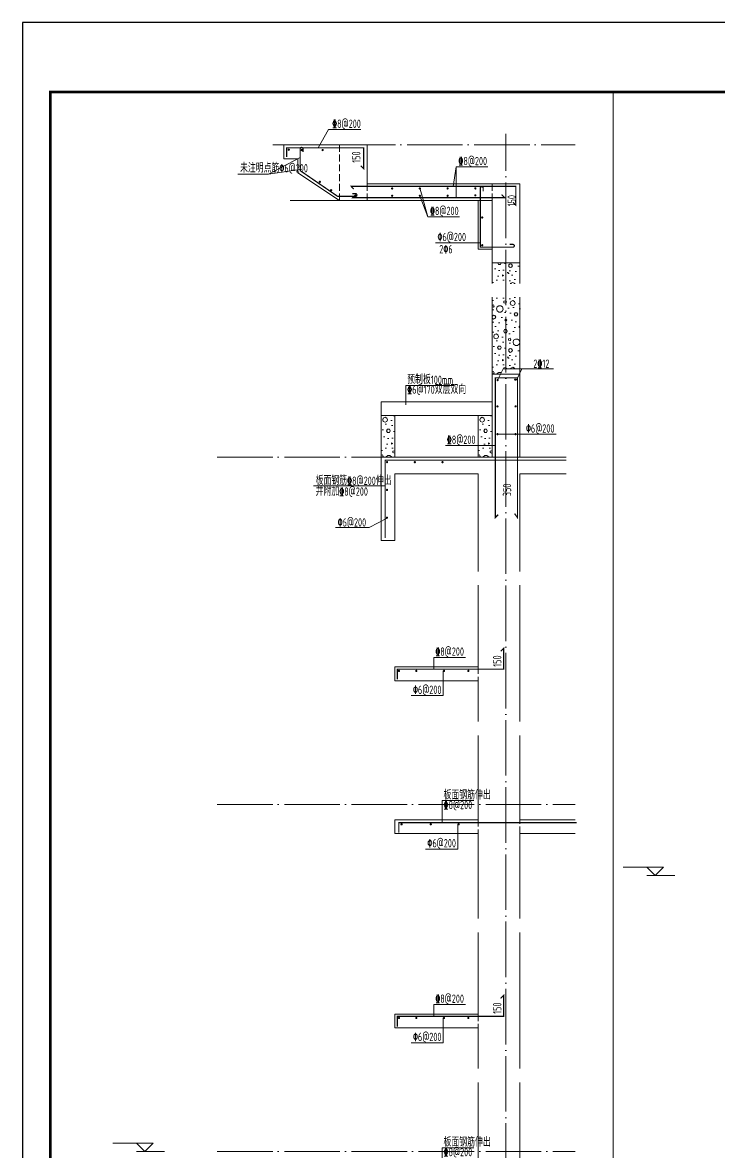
# Model space of a CAD drawing. Extents: x -129922 to 1190196, y -520662 to 139923.
# Drawn here: x 50947 to 55969, y -342699 to -334562 of the extents above; entities that cross this region are included whole.
import ezdxf
from ezdxf.enums import TextEntityAlignment as Align

# ---------------------------------------------------------------- set-up
doc = ezdxf.new("R2010")
doc.units = 0
doc.header["$LTSCALE"] = 1000
doc.header["$MEASUREMENT"] = 0
doc.linetypes.add('DASH', pattern=[0.35, 0.25, -0.1])
doc.linetypes.add('DOTE', pattern=[2.42, 2, -0.2, 0.02, -0.2])
for name, color, linetype, lineweight in [('A-标注-标高标注', 3, 'Continuous', 15), ('S-墙柱-REIN', 1, 'Continuous', 20), ('S-大样-HATCH', 251, 'Continuous', 9), ('S-大样-实线', 2, 'Continuous', 20), ('S-大样-标高', 3, 'Continuous', 20), ('S-大样-虚线', 4, 'DASH', 20), ('S-板-BEAM', 4, 'DASH', 20), ('S-轴网-轴线', 1, 'DOTE', 9), ('S-通用-TEXT', 7, 'Continuous', 20)]:
    doc.layers.add(name, color=color, linetype=linetype, lineweight=lineweight)
doc.layers.add('Y-云图图框', color=7, linetype='Continuous')
doc.styles.add('_YT_Name', font='', dxfattribs={"width": 0.8})
doc.styles.add('_YT_Sign_Text', font='ros.shx', dxfattribs={"width": 0.8, "bigfont": 'hztxt.shx'})
doc.styles.get("Standard").update_dxf_attribs({"font": 'gbenor.shx', "bigfont": 'gbcbig.shx'})
doc.styles.add('TSSD_Rein', font='tssdeng.shx', dxfattribs={"width": 0.7, "bigfont": 'hztxt.shx'})
doc.styles.get('_YT_Name').set_extended_font_data('SimHei')

# ---------------------------------------------------------------- blocks, each defined once
blk = doc.blocks.new('ECMCTK_A1_竖_单行图名--0')
at = {"color": 4}
blk.add_lwpolyline([(0, 0), (594, 0), (594, 841), (0, 841)], close=True, dxfattribs=at)
at = {"const_width": 1}
blk.add_lwpolyline([(10, 10), (584, 10), (584, 816), (10, 816)], close=True, dxfattribs=at)
at = {"color": 80, "flags": 3}
for tag, height, p in [('YTHQINS', 3, (593.31, 817.5)), ('ECMCKEY', 3, (440.09, 590.57)), ('YTTQINS', 3.75, (595.35, 11.88)), ('YTFRAME', 3, (375.97, 4.92)), ('YTBARCODE_T1', 3, (493.74, 4.57))]:
    blk.add_attdef(tag, text='', height=height, dxfattribs=at).set_placement(p, align=Align.MIDDLE_CENTER)
for tag, height, style, width, p in [('设计单位', 6, '_YT_Name', 0.8, (376.75, 38.6)), ('证书编号', 4, '_YT_Sign_Text', 0.8, (461.87, 43.81)), ('审查批准号', 4, '_YT_Sign_Text', 0.8, (514.06, 43.81)), ('工程号', 4, '_YT_Sign_Text', 0.5, (557.08, 44.12)), ('建设单位', 4, '_YT_Sign_Text', 0.8, (487.96, 36.11)), ('阶段', 4, '_YT_Sign_Text', 0.8, (557.08, 35.81)), ('项目号', 4, '_YT_Sign_Text', 0.5, (575.08, 33.72)), ('项目名称', 4, '_YT_Sign_Text', 0.8, (487.96, 28.11)), ('专业', 4, '_YT_Sign_Text', 0.8, (557.08, 27.31)), ('图纸编号', 4, '_YT_Sign_Text', 0.5, (556.93, 19.36)), ('出图比例', 4.2, '_YT_Sign_Text', 0.8, (434.82, 11.78)), ('图纸名称', 4.5, '_YT_Name', 0.8, (488.39, 15.06)), ('日期', 4, '_YT_Sign_Text', 0.5, (556.88, 12.13)), ('版本号', 4, '_YT_Sign_Text', 0.8, (575.08, 13))]:
    blk.add_attdef(tag, text='', height=height, dxfattribs=dict(style=style, width=width)).set_placement(p, align=Align.CENTER)
at = {"style": '_YT_Sign_Text', "width": 0.8, "flags": 3}
for tag, p, height in [('{审定人}', (358.87, 26.45), 6.24), ('{校对人}', (411.35, 26.53), 6.24), ('[审定人]', (343.95, 27.81), 4.1), ('[校对人]', (395.23, 27.82), 4.1), ('{审核人}', (359.98, 18.44), 6.24), ('[设计人]', (395.47, 20.21), 4.1), ('{设计人}', (411.48, 18.54), 6.24), ('[审核人]', (344.01, 19.76), 4.1), ('[项目负责人]', (343.78, 12.01), 4.1), ('{项目负责人}', (361.28, 10.72), 6.24), ('[专业负责人]', (395.74, 11.77), 4.1), ('{专业负责人}', (411.58, 10.36), 6.24)]:
    blk.add_attdef(tag, p, '', height=height, dxfattribs=at)
at = {"color": 80, "flags": 3}
for tag, p in [('YTBZSIT', (10, 10)), ('EXT_TK_LEFT', (10, 10)), ('YTQRCODE', (304.56, 12.07))]:
    blk.add_attdef(tag, p, '', height=3, dxfattribs=at)
blk = doc.blocks.new('20191016.08465800')
at = {"layer": 'S-墙柱-REIN', "const_width": 8}
blk.add_lwpolyline([(516.8, 0), (516.8, 562.5), (1822.9, 562.5)], dxfattribs=at)
at = {"layer": 'S-墙柱-REIN', "ltscale": 0.2, "const_width": 8}
for points in [[(533.6, 547.5, 1), (525.6, 547.5, 1)], [(733.6, 547.5, 1), (725.6, 547.5, 1)], [(933.6, 547.5, 1), (925.6, 547.5, 1)], [(533.6, 347.5, 1), (525.6, 347.5, 1)], [(533.6, 147.5, 1), (525.6, 147.5, 1)]]:
    blk.add_lwpolyline(points, format="xyb", close=True, dxfattribs=at)
at = {"layer": 'S-通用-TEXT'}
for p, q in [((0, 377.5), (516.8, 377.5)), ((158.5, 77.5), (399.6, 77.5))]:
    blk.add_line(p, q, dxfattribs=at)
blk.add_lwpolyline([(399.6, 77.5), (529.6, 143.5)], dxfattribs=at)
at = {"layer": 'S-通用-TEXT', "style": 'TSSD_Rein', "width": 0.7}
for s, p in [('板面钢筋\x848@200伸出', (15, 383.4, 0)), ('并附加\x848@200', (15, 305.9, 0)), ('\x826@200', (173.5, 83.4, 0))]:
    blk.add_text(s, height=60, dxfattribs=at).set_placement(p)
blk = doc.blocks.new('20191016.09045092')
at = {"layer": 'S-墙柱-REIN', "const_width": 9, "elevation": 0}
blk.add_lwpolyline([(1897.4, 443.1), (514.2, 443), (514.2, 0)], dxfattribs=at)
at = {"layer": 'S-墙柱-REIN', "const_width": 8, "elevation": 0}
for points in [[(538.5, 430.8, 1), (530.5, 430.8, 1)], [(766.5, 430.8, 1), (758.5, 430.8, 1)], [(966.5, 430.8, 1), (958.5, 430.8, 1)]]:
    blk.add_lwpolyline(points, format="xyb", close=True, dxfattribs=at)
at = {"layer": 'S-墙柱-REIN', "const_width": 8}
blk.add_lwpolyline([(536.2, 220.7, 1), (528.2, 220.7, 1)], format="xyb", close=True, dxfattribs=at)
at = {"layer": 'S-大样-虚线', "ltscale": 0.2}
for p, q in [((1186.2, 464.1), (1186.2, 364.1)), ((1486.2, 364.1), (1486.2, 464.1))]:
    blk.add_line(p, q, dxfattribs=at)
at = {"layer": 'S-板-BEAM', "ltscale": 0.2}
blk.add_line((1186.2, 464.1), (1186.2, 364.1), dxfattribs=at)
at = {"layer": 'S-通用-TEXT', "elevation": 0}
for points in [[(1154.2, 601.8), (927.1, 601.8), (927.1, 443)], [(724.4, 252.6), (957.3, 252.6), (957.2, 430.8)]]:
    blk.add_lwpolyline(points, dxfattribs=at)
at = {"layer": 'S-板-BEAM', "ltscale": 0.2}
blk.add_blockref('20191016.08465800', (0, 7491.7), dxfattribs=at)
at = {"layer": 'S-通用-TEXT', "style": 'TSSD_Rein', "width": 0.7}
for s, p in [('板面钢筋伸出', (936.7, 610.3, 0)), ('\x848@200', (936.7, 539.8, 0)), ('\x826@200', (738.3, 264.7, 0))]:
    blk.add_text(s, height=60, dxfattribs=at).set_placement(p)
blk = doc.blocks.new('20191015.20330114')
at = {"layer": 'S-墙柱-REIN', "const_width": 9}
for points in [[(885.6, 367.6), (906.8, 346.4), (906.8, 496.4), (351.3, 496.4), (351.3, 429.8)], [(1981.5, 104.7), (2002.7, 83.5), (2002.7, 218.3), (817.2, 218.3), (834.5, 199)], [(849.7, 159.4), (828.5, 138.2), (1921.9, 138.2), (1900.7, 159.4)]]:
    blk.add_lwpolyline(points, dxfattribs=at)
at = {"layer": 'S-墙柱-REIN', "const_width": 8}
for points in [[(370.6, 482.7, 1), (362.6, 482.7, 1)], [(464.3, 480.3, 1), (456.3, 480.3, 1)], [(614.3, 480.3, 1), (606.3, 480.3, 1)], [(594.3, 251.7, 1), (586.3, 251.7, 1)], [(675.7, 191, 1), (667.7, 191, 1)], [(1115.2, 203.7, 1), (1107.2, 203.7, 1)], [(1315.2, 203.7, 1), (1307.2, 203.7, 1)], [(1515.2, 203.7, 1), (1507.2, 203.7, 1)], [(1715.2, 203.7, 1), (1707.2, 203.7, 1)], [(1715.2, 203.7, 1), (1707.2, 203.7, 1)], [(1115.2, 151.2, 1), (1107.2, 151.2, 1)], [(1315.2, 151.2, 1), (1307.2, 151.2, 1)], [(1515.2, 151.2, 1), (1507.2, 151.2, 1)], [(1715.2, 154.2, 1), (1707.2, 154.2, 1)], [(1715.2, 154.2, 1), (1707.2, 154.2, 1)], [(1764.6, -5.2, 1), (1756.6, -5.2, 1)], [(1764.6, -205.2, 1), (1756.6, -205.2, 1)]]:
    blk.add_lwpolyline(points, format="xyb", close=True, dxfattribs=at)
at = {"layer": 'S-墙柱-REIN', "const_width": 9}
for points in [[(468.4, 465.3), (468.4, 489.3, 1), (448.4, 489.3), (448.4, 332.4), (718.8, 146.6), (847.5, 146.6, 1), (847.5, 166.6), (823.5, 166.6)], [(1767.1, 182.7), (1767.1, 206.7, 1), (1747.1, 206.7), (1747.1, -219.1), (1982, -219.1, 1), (1982, -199.1), (1958, -199.1)]]:
    blk.add_lwpolyline(points, format="xyb", dxfattribs=at)
at = {"layer": 'S-大样-实线', "ltscale": 0.5}
for p, q in [((1731.2, -232.7), (1731.2, 117.3)), ((1831.2, -232.7), (1731.2, -232.7))]:
    blk.add_line(p, q, dxfattribs=at)
blk.add_lwpolyline([(2031.2, 237.3), (931.2, 237.3), (931.2, 517.3), (331.2, 517.3), (331.2, 417.3), (431.2, 417.3), (431.2, 317.3), (731.2, 117.3), (1831.2, 117.3)], dxfattribs=at)
at = {"layer": 'S-板-BEAM', "ltscale": 0.2}
for points in [[(731.2, 517.3), (731.2, 117.3)], [(931.2, 237.3), (931.2, 117.3)], [(1831.2, 237.3), (1831.2, 117.3)]]:
    blk.add_lwpolyline(points, dxfattribs=at)
at = {"layer": 'S-通用-TEXT'}
for p, q in [((1573.8, 359.1), (1551.8, 218.3)), ((1573.8, 359.1), (1800.8, 359.1)), ((1368.8, 0), (1311.2, 207.7)), ((1368.8, 0), (1595.8, 0)), ((1423.4, -187.7), (1747.1, -187.7))]:
    blk.add_line(p, q, dxfattribs=at)
for points in [[(653.6, 627.6), (579.4, 496.4)], [(653.6, 627.6), (884.8, 627.6)], [(0, 307.2), (221, 307.2), (448.4, 426.1)], [(221, 307.2), (461.7, 343.5)], [(1573.8, 359.1), (1573.8, 138.2)], [(1311.2, 151.2), (1368.8, 0)]]:
    blk.add_lwpolyline(points, dxfattribs=at)
at = {"layer": 'S-通用-TEXT', "style": 'TSSD_Rein', "width": 0.7}
for s, p in [('\x848@200', (679, 639.7)), ('\x848@200', (1588.8, 371.2)), ('未注明点筋\x826@200', (15.2, 319.3)), ('\x848@200', (1383.8, 12.1)), ('\x826@200', (1438.4, -175.7)), ('2\x826', (1451.2, -263.7))]:
    blk.add_text(s, height=60, dxfattribs=at).set_placement(p)
for p in [(882.3, 388.7), (2003, 74.7)]:
    blk.add_text('150', height=60, rotation=90, dxfattribs=at).set_placement(p)
blk = doc.blocks.new('20180119.17033550')
at = {"layer": 'S-墙柱-REIN', "const_width": 9, "elevation": 0}
blk.add_lwpolyline([(50, 116.5), (50, 190.4), (816.9, 190.5), (816.9, 340.4), (795.7, 319.2)], dxfattribs=at)
at = {"layer": 'S-墙柱-REIN', "const_width": 8, "elevation": 0}
for points in [[(66.5, 178.2, 1), (58.5, 178.2, 1)], [(191.5, 178.2, 1), (183.5, 178.2, 1)], [(391.5, 178.2, 1), (383.5, 178.2, 1)], [(566.7, 178.2, 1), (558.7, 178.2, 1)]]:
    blk.add_lwpolyline(points, format="xyb", close=True, dxfattribs=at)
at = {"layer": 'S-板-BEAM', "ltscale": 0.2}
blk.add_line((633.2, 206.5), (633.2, 106.5), dxfattribs=at)
at = {"layer": 'S-通用-TEXT', "elevation": 0}
for points in [[(541.7, 275.2), (314.5, 275.2), (314.5, 190.4)], [(149.4, 0), (382.2, 0), (382.2, 178.2)]]:
    blk.add_lwpolyline(points, dxfattribs=at)
at = {"layer": 'S-通用-TEXT', "style": 'TSSD_Rein', "width": 0.7}
for s, p in [('\x848@200', (324.2, 287.3, 0)), ('\x826@200', (163.3, 12.1, 0))]:
    blk.add_text(s, height=60, dxfattribs=at).set_placement(p)
blk.add_text('150', height=60, rotation=90, dxfattribs=at).set_placement((800.4, 208, 0))
blk = doc.blocks.new('ffff3r')
at = {"layer": 'S-墙柱-REIN', "const_width": 9, "elevation": 0}
blk.add_lwpolyline([(754315.8, 830395.6), (753033, 830395.4), (753033, 830324.2)], dxfattribs=at)
at = {"layer": 'S-墙柱-REIN', "const_width": 8, "elevation": 0}
for points in [[(753056.4, 830383.3, 1), (753048.4, 830383.3, 1)], [(753267.4, 830383.3, 1), (753259.4, 830383.3, 1)], [(753467.4, 830383.3, 1), (753459.4, 830383.3, 1)]]:
    blk.add_lwpolyline(points, format="xyb", close=True, dxfattribs=at)
at = {"layer": 'S-大样-实线', "ltscale": 0.5}
for p, q in [((753604.6, 831516.5), (753604.6, 832105.1)), ((753904.6, 831123.6), (753904.6, 832105.1)), ((753604.6, 831516.5), (753004.6, 831516.5)), ((753004.6, 831416.5), (753004.6, 831516.5)), ((753004.6, 831416.5), (753604.6, 831416.5)), ((753604.6, 831123.6), (753604.6, 831416.5)), ((753604.6, 830416.5), (753604.6, 831023.6)), ((753904.6, 830416.5), (753904.6, 831023.6)), ((753604.6, 830416.5), (753004.6, 830416.5)), ((753004.6, 830316.5), (753004.6, 830416.5)), ((754304.6, 830416.5), (753904.6, 830416.5)), ((753004.6, 830316.5), (753604.6, 830316.5)), ((753604.6, 829705.1), (753604.6, 830316.5)), ((753904.6, 829705.1), (753904.6, 830316.5)), ((753904.6, 830316.5), (754304.6, 830316.5))]:
    blk.add_line(p, q, dxfattribs=at)
at = {"layer": 'S-大样-虚线', "ltscale": 0.2}
for p, q in [((753604.6, 830416.5), (753604.6, 830316.5)), ((753904.6, 830316.5), (753904.6, 830416.5))]:
    blk.add_line(p, q, dxfattribs=at)
at = {"layer": 'S-板-BEAM', "ltscale": 0.2}
blk.add_line((753604.6, 830416.5), (753604.6, 830316.5), dxfattribs=at)
at = {"layer": 'S-通用-TEXT', "elevation": 0}
for points in [[(753572.6, 830554.2), (753345.5, 830554.2), (753345.5, 830395.5)], [(753225.3, 830205), (753458.2, 830205), (753458.1, 830383.3)]]:
    blk.add_lwpolyline(points, dxfattribs=at)
at = {"layer": 'S-墙柱-REIN'}
blk.add_blockref('20180119.17033550', (752971.4, 831310), dxfattribs=at)
at = {"layer": 'S-通用-TEXT', "style": 'TSSD_Rein', "width": 0.7}
for s, p in [('板面钢筋伸出', (753355.1, 830562.8, 0)), ('\x848@200', (753355.1, 830492.3, 0)), ('\x826@200', (753239.2, 830217.1, 0))]:
    blk.add_text(s, height=60, dxfattribs=at).set_placement(p)

msp = doc.modelspace()

# ---------------------------------------------------------------- hatches: boundary and pattern name
at = {"layer": 'S-大样-HATCH', "ltscale": 0.2}
h = msp.add_hatch(dxfattribs=at)
h.set_pattern_fill('加气混凝土', color=256, scale=20)
h.set_pattern_definition([(0, (54401.3, -336555.58), (120, 240), [0, -240]), (0, (54260.9, -336587.98), (120, 240), [0, -240]), (0, (54338.9, -336590.38), (120, 240), [0, -240]), (0, (54424.1, -336519.58), (120, 240), [0, -240]), (0, (54324.5, -336602.38), (120, 240), [0, -240]), (0, (54448.1, -336368.38), (120, 240), [0, -240]), (0, (54374.9, -336387.58), (120, 240), [0, -240]), (0, (54413.3, -336417.58), (120, 240), [0, -240]), (0, (54217.7, -336422.38), (120, 240), [0, -240]), (0, (54335.3, -336433.18), (120, 240), [0, -240]), (0, (54289.7, -336494.38), (120, 240), [0, -240]), (0, (54292.1, -336584.38), (120, 240), [0, -240]), (0, (54382.1, -336593.98), (120, 240), [0, -240]), (0, (54448.1, -336488.38), (120, 240), [0, -240]), (0, (54223.7, -336525.58), (120, 240), [0, -240]), (0, (54244.1, -336484.78), (120, 240), [0, -240]), (0, (54337.7, -336501.58), (120, 240), [0, -240]), (0, (54304.1, -336536.38), (120, 240), [0, -240]), (0, (54284.9, -336457.18), (120, 240), [0, -240]), (0, (54314.9, -336367.18), (120, 240), [0, -240]), (0, (54233.3, -336575.98), (120, 240), [0, -240]), (0, (54365.3, -336416.38), (120, 240), [0, -240]), (0, (54253.7, -336412.78), (120, 240), [0, -240]), (0, (54234.5, -336381.58), (120, 240), [0, -240]), (130.601, (54433.366, -336443.525), (-600, 720), [10.537, -4414.844]), (18.435, (54416.223, -336438.954), (600, 240), [10.842, -1507.05]), (90, (54416.22, -336449.24), (120, 240), [10.286, -469.71]), (161.565, (54426.51, -336452.67), (-600, 240), [10.842, -1507.05]), (53.13, (54426.51, -336452.67), (120, 240), [11.43, -1188.57]), (135, (54435.65, -336574.95), (-120, 240), [9.7, -669.125]), (45, (54421.94, -336574.95), (120, 240), [9.7, -669.125]), (135, (54428.79, -336581.81), (-120, 240), [9.7, -669.125]), (45, (54428.79, -336581.81), (120, 240), [9.7, -669.125]), (116.57, (54320.22, -336413.81), (-2e-05, 480), [12.78, -255.55]), (180, (54314.5, -336402.38), (-120, 240), [13.71, -226.29]), (63.435, (54295.08, -336413.81), (1e-06, 480), [12.78, -255.55]), (116.565, (54300.8, -336425.24), (-2e-05, 480), [12.78, -255.55]), (0, (54300.8, -336425.24), (120, 240), [13.71, -226.29]), (63.435, (54314.5, -336425.24), (1e-06, 480), [12.78, -255.55]), (107.1027, (54410.5085, -336494.954), (-360, 1200), [15.5445, -6513.161]), (143.973, (54405.937, -336480.097), (-2280, 1680), [15.545, -3248.808]), (180, (54393.37, -336470.95), (-120, 240), [14.86, -225.14]), (36.027, (54365.937, -336480.097), (2280, 1680), [15.545, -3248.808]), (71.565, (54361.366, -336493.81), (360, 1200), [14.456, -1503.437]), (107.1027, (54365.937, -336508.668), (-360, 1200), [15.5445, -6513.161]), (143.9726, (54378.508, -336517.811), (-2280, 1680), [15.545, -3248.808]), (0, (54378.5, -336517.8), (120, 240), [14.86, -225.14]), (36.027, (54393.366, -336517.811), (2280, 1680), [15.545, -3248.808]), (71.565, (54405.937, -336508.67), (360, 1200), [14.456, -1503.437]), (150.255, (54412.794, -336382.954), (-360, 240), [9.214, -1925.728]), (90, (54404.8, -336387.53), (120, 240), [9.14, -470.86]), (29.745, (54404.794, -336387.525), (360, 240), [9.214, -1925.728]), (116.565, (54356.8, -336553.24), (-2e-05, 480), [12.78, -255.55]), (168.69, (54351.08, -336541.81), (-1080, 240), [11.655, -2435.874]), (41.186, (54330.508, -336547.525), (3000, 2639.99998), [12.149, -5090.321]), (90, (54330.51, -336558.95), (120, 240), [11.43, -468.57]), (138.814, (54339.651, -336566.954), (-2999.99995, 2640), [12.149, -5090.321]), (16.6992, (54339.651, -336566.954), (3959.99997, 1200), [11.932, -4999.415]), (60.9454, (54351.08, -336563.525), (120, 240), [11.766, -4930.136]), (109.983, (54256.223, -336452.668), (-600, 1680), [13.377, -5604.879]), (155.556, (54251.651, -336440.097), (-1560, 720), [13.809, -5786.053]), (24.444, (54226.508, -336440.097), (1560, 720), [13.809, -5786.053]), (70.017, (54221.937, -336452.668), (600, 1680), [13.377, -5604.879]), (109.983, (54226.508, -336465.24), (-600, 1680), [13.377, -5604.879]), (160.017, (54239.08, -336469.81), (-600, 240), [13.377, -2795.751]), (19.983, (54239.08, -336469.81), (600, 240), [13.377, -2795.751]), (70.017, (54251.651, -336465.24), (600, 1680), [13.377, -5604.879]), (122.005, (54345.366, -336474.382), (-120, 240), [10.782, -2253.374]), (18.435, (54329.366, -336468.67), (600, 240), [10.842, -1507.05]), (90, (54329.37, -336478.95), (120, 240), [10.286, -469.714]), (161.565, (54339.65, -336482.382), (-600, 240), [10.842, -1507.05]), (54.4623, (54339.651, -336482.382), (840, 1200), [9.831, -4119.285]), (116.565, (54275.65, -336532.67), (-2e-05, 480), [12.78, -255.55]), (180, (54269.94, -336521.24), (-120, 240), [12.57, -227.43]), (59.036, (54250.508, -336532.668), (120, 240), [13.328, -2785.529]), (120.964, (54257.366, -336544.097), (-120, 240), [13.328, -2785.529]), (0, (54257.37, -336544.1), (120, 240), [12.57, -227.43]), (63.435, (54269.94, -336544.1), (1e-06, 480), [12.78, -255.55])])
h.paths.add_polyline_path([(54330.5, -336292.9), (54330.5, -336440.4), (54412.5, -336440.4), (54427.8, -336398.4), (54442.6, -336482.4), (54457.5, -336440.4), (54530.5, -336440.4), (54530.5, -336292.9)])
h = msp.add_hatch(dxfattribs=at)
h.set_pattern_fill('加气混凝土', color=256, scale=20)
h.set_pattern_definition([(0, (54401.3, -337166.08), (120, 240), [0, -240]), (0, (54260.9, -337198.48), (120, 240), [0, -240]), (0, (54338.9, -337200.88), (120, 240), [0, -240]), (0, (54424.1, -337130.08), (120, 240), [0, -240]), (0, (54324.5, -337212.88), (120, 240), [0, -240]), (0, (54448.1, -336978.88), (120, 240), [0, -240]), (0, (54374.9, -336998.08), (120, 240), [0, -240]), (0, (54413.3, -337028.08), (120, 240), [0, -240]), (0, (54217.7, -337032.88), (120, 240), [0, -240]), (0, (54335.3, -337043.68), (120, 240), [0, -240]), (0, (54289.7, -337104.88), (120, 240), [0, -240]), (0, (54292.1, -337194.88), (120, 240), [0, -240]), (0, (54382.1, -337204.48), (120, 240), [0, -240]), (0, (54448.1, -337098.88), (120, 240), [0, -240]), (0, (54223.7, -337136.08), (120, 240), [0, -240]), (0, (54244.1, -337095.28), (120, 240), [0, -240]), (0, (54337.7, -337112.08), (120, 240), [0, -240]), (0, (54304.1, -337146.88), (120, 240), [0, -240]), (0, (54284.9, -337067.68), (120, 240), [0, -240]), (0, (54314.9, -336977.68), (120, 240), [0, -240]), (0, (54233.3, -337186.48), (120, 240), [0, -240]), (0, (54365.3, -337026.88), (120, 240), [0, -240]), (0, (54253.7, -337023.28), (120, 240), [0, -240]), (0, (54234.5, -336992.08), (120, 240), [0, -240]), (130.6013, (54433.366, -337054.023), (-600, 720), [10.537, -4414.844]), (18.435, (54416.223, -337049.452), (600, 240), [10.842, -1507.05]), (90, (54416.22, -337059.74), (120, 240), [10.286, -469.714]), (161.565, (54426.51, -337063.166), (-600, 240), [10.842, -1507.05]), (53.13, (54426.51, -337063.166), (120, 240), [11.43, -1188.57]), (135, (54435.65, -337185.45), (-120, 240), [9.697, -669.125]), (45, (54421.94, -337185.45), (120, 240), [9.697, -669.125]), (135, (54428.79, -337192.31), (-120, 240), [9.697, -669.125]), (45, (54428.79, -337192.31), (120, 240), [9.697, -669.125]), (116.565, (54320.22, -337024.3), (-2e-05, 480), [12.78, -255.55]), (180, (54314.5, -337012.88), (-120, 240), [13.714, -226.286]), (63.435, (54295.08, -337024.3), (1e-06, 480), [12.78, -255.55]), (116.565, (54300.8, -337035.74), (-2e-05, 480), [12.78, -255.55]), (0, (54300.8, -337035.74), (120, 240), [13.714, -226.286]), (63.435, (54314.5, -337035.74), (1e-06, 480), [12.78, -255.55]), (107.1027, (54410.5085, -337105.452), (-359.99999, 1200), [15.5445, -6513.161]), (143.9726, (54405.937, -337090.595), (-2279.99997, 1680), [15.545, -3248.808]), (180, (54393.37, -337081.45), (-120, 240), [14.86, -225.14]), (36.0274, (54365.937, -337090.595), (2280, 1680), [15.545, -3248.808]), (71.565, (54361.366, -337104.31), (360, 1200), [14.456, -1503.437]), (107.1027, (54365.937, -337119.166), (-359.99999, 1200), [15.5445, -6513.161]), (143.9726, (54378.508, -337128.309), (-2279.99997, 1680), [15.545, -3248.808]), (0, (54378.5, -337128.3), (120, 240), [14.86, -225.14]), (36.0274, (54393.366, -337128.309), (2280, 1680), [15.545, -3248.808]), (71.565, (54405.937, -337119.166), (360, 1200), [14.456, -1503.437]), (150.255, (54412.794, -336993.452), (-360, 240), [9.214, -1925.728]), (90, (54404.8, -336998.02), (120, 240), [9.14, -470.857]), (29.745, (54404.794, -336998.023), (360, 240), [9.214, -1925.728]), (116.565, (54356.8, -337163.74), (-2e-05, 480), [12.78, -255.55]), (168.69, (54351.08, -337152.31), (-1080, 240), [11.655, -2435.874]), (41.186, (54330.508, -337158.023), (2999.99998, 2639.99998), [12.149, -5090.321]), (90, (54330.51, -337169.45), (120, 240), [11.43, -468.57]), (138.814, (54339.651, -337177.452), (-2999.99995, 2640.00002), [12.149, -5090.321]), (16.6992, (54339.651, -337177.452), (3959.99997, 1199.99999), [11.932, -4999.415]), (60.9454, (54351.08, -337174.023), (120, 240), [11.766, -4930.136]), (109.9831, (54256.223, -337063.166), (-600, 1680), [13.377, -5604.879]), (155.556, (54251.651, -337050.595), (-1560, 719.99999), [13.809, -5786.053]), (24.444, (54226.508, -337050.595), (1560, 720), [13.809, -5786.053]), (70.0169, (54221.937, -337063.166), (600, 1680), [13.377, -5604.879]), (109.9831, (54226.508, -337075.738), (-600, 1680), [13.377, -5604.879]), (160.017, (54239.08, -337080.31), (-600, 240), [13.377, -2795.751]), (19.983, (54239.08, -337080.31), (600, 240), [13.377, -2795.751]), (70.0169, (54251.651, -337075.738), (600, 1680), [13.377, -5604.879]), (122.0054, (54345.366, -337084.88), (-120, 240), [10.782, -2253.374]), (18.435, (54329.366, -337079.166), (600, 240), [10.842, -1507.05]), (90, (54329.37, -337089.45), (120, 240), [10.286, -469.714]), (161.565, (54339.65, -337092.88), (-600, 240), [10.842, -1507.05]), (54.4623, (54339.651, -337092.88), (840, 1200), [9.831, -4119.285]), (116.565, (54275.65, -337143.17), (-2e-05, 480), [12.78, -255.55]), (180, (54269.94, -337131.74), (-120, 240), [12.57, -227.43]), (59.0362, (54250.508, -337143.166), (120, 240), [13.328, -2785.529]), (120.9638, (54257.366, -337154.595), (-120, 240), [13.328, -2785.529]), (0, (54257.37, -337154.6), (120, 240), [12.57, -227.43]), (63.435, (54269.94, -337154.6), (1e-06, 480), [12.78, -255.55])])
h.paths.add_polyline_path([(54530.5, -336540.4), (54457.5, -336540.4), (54442.6, -336582.4), (54427.8, -336498.4), (54412.5, -336540.4), (54330.5, -336540.4), (54330.5, -337092.9), (54391.9, -337092.9), (54410.2, -337054.5), (54530.5, -337054.5)])
h.paths.add_polyline_path([(54341, -336946.8), (54420, -336946.8), (54420, -336891.3), (54341, -336891.3)], flags=24)
h = msp.add_hatch(dxfattribs=at)
h.set_pattern_fill('加气混凝土', color=256, scale=20)
h.set_pattern_definition([(0, (53601.3, -337766.08), (120, 240), [0, -240]), (0, (53460.9, -337798.48), (120, 240), [0, -240]), (0, (53538.9, -337800.88), (120, 240), [0, -240]), (0, (53624.1, -337730.08), (120, 240), [0, -240]), (0, (53524.5, -337812.88), (120, 240), [0, -240]), (0, (53648.1, -337578.88), (120, 240), [0, -240]), (0, (53574.9, -337598.08), (120, 240), [0, -240]), (0, (53613.3, -337628.08), (120, 240), [0, -240]), (0, (53417.7, -337632.88), (120, 240), [0, -240]), (0, (53535.3, -337643.68), (120, 240), [0, -240]), (0, (53489.7, -337704.88), (120, 240), [0, -240]), (0, (53492.1, -337794.88), (120, 240), [0, -240]), (0, (53582.1, -337804.48), (120, 240), [0, -240]), (0, (53648.1, -337698.88), (120, 240), [0, -240]), (0, (53423.7, -337736.08), (120, 240), [0, -240]), (0, (53444.1, -337695.28), (120, 240), [0, -240]), (0, (53537.7, -337712.08), (120, 240), [0, -240]), (0, (53504.1, -337746.88), (120, 240), [0, -240]), (0, (53484.9, -337667.68), (120, 240), [0, -240]), (0, (53514.9, -337577.68), (120, 240), [0, -240]), (0, (53433.3, -337786.48), (120, 240), [0, -240]), (0, (53565.3, -337626.88), (120, 240), [0, -240]), (0, (53453.7, -337623.28), (120, 240), [0, -240]), (0, (53434.5, -337592.08), (120, 240), [0, -240]), (130.6013, (53633.365, -337654.023), (-600, 720), [10.537, -4414.844]), (18.435, (53616.223, -337649.452), (600, 240), [10.842, -1507.05]), (90, (53616.22, -337659.74), (120, 240), [10.286, -469.714]), (161.565, (53626.51, -337663.166), (-600, 240), [10.842, -1507.05]), (53.13, (53626.51, -337663.166), (120, 240), [11.43, -1188.57]), (135, (53635.65, -337785.45), (-120, 240), [9.7, -669.125]), (45, (53621.94, -337785.45), (120, 240), [9.7, -669.125]), (135, (53628.79, -337792.31), (-120, 240), [9.7, -669.125]), (45, (53628.79, -337792.31), (120, 240), [9.7, -669.125]), (116.565, (53520.22, -337624.3), (-2e-05, 480), [12.78, -255.55]), (180, (53514.5, -337612.88), (-120, 240), [13.71, -226.29]), (63.435, (53495.08, -337624.3), (1e-06, 480), [12.78, -255.55]), (116.565, (53500.8, -337635.74), (-2e-05, 480), [12.78, -255.55]), (0, (53500.8, -337635.74), (120, 240), [13.71, -226.29]), (63.435, (53514.5, -337635.74), (1e-06, 480), [12.78, -255.55]), (107.1027, (53610.508, -337705.452), (-359.99999, 1200), [15.5445, -6513.161]), (143.9726, (53605.937, -337690.595), (-2280, 1680), [15.545, -3248.808]), (180, (53593.37, -337681.45), (-120, 240), [14.86, -225.14]), (36.0274, (53565.937, -337690.595), (2280, 1680), [15.545, -3248.808]), (71.565, (53561.365, -337704.31), (360, 1200), [14.456, -1503.437]), (107.1027, (53565.937, -337719.166), (-359.99999, 1200), [15.5445, -6513.161]), (143.9726, (53578.508, -337728.31), (-2280, 1680), [15.545, -3248.808]), (0, (53578.5, -337728.3), (120, 240), [14.86, -225.14]), (36.0274, (53593.365, -337728.31), (2280, 1680), [15.545, -3248.808]), (71.565, (53605.937, -337719.166), (360, 1200), [14.456, -1503.437]), (150.255, (53612.794, -337593.452), (-360, 240), [9.214, -1925.728]), (90, (53604.79, -337598.02), (120, 240), [9.14, -470.86]), (29.745, (53604.794, -337598.023), (360, 240), [9.214, -1925.728]), (116.565, (53556.8, -337763.74), (-2e-05, 480), [12.78, -255.55]), (168.69, (53551.08, -337752.31), (-1080, 240), [11.655, -2435.874]), (41.186, (53530.508, -337758.023), (2999.99998, 2639.99998), [12.149, -5090.321]), (90, (53530.51, -337769.45), (120, 240), [11.43, -468.57]), (138.814, (53539.651, -337777.452), (-2999.99995, 2640.00002), [12.149, -5090.321]), (16.6992, (53539.651, -337777.452), (3959.99997, 1200), [11.932, -4999.415]), (60.9454, (53551.08, -337774.023), (120, 240), [11.766, -4930.136]), (109.983, (53456.223, -337663.166), (-600, 1680), [13.377, -5604.879]), (155.556, (53451.651, -337650.595), (-1560, 720), [13.809, -5786.053]), (24.444, (53426.508, -337650.595), (1560, 720), [13.809, -5786.053]), (70.017, (53421.937, -337663.166), (600, 1680), [13.377, -5604.879]), (109.983, (53426.508, -337675.738), (-600, 1680), [13.377, -5604.879]), (160.017, (53439.08, -337680.31), (-600, 240), [13.377, -2795.751]), (19.983, (53439.08, -337680.31), (600, 240), [13.377, -2795.751]), (70.017, (53451.651, -337675.738), (600, 1680), [13.377, -5604.879]), (122.005, (53545.365, -337684.88), (-120, 240), [10.782, -2253.374]), (18.435, (53529.365, -337679.166), (600, 240), [10.842, -1507.05]), (90, (53529.37, -337689.45), (120, 240), [10.286, -469.714]), (161.565, (53539.65, -337692.88), (-600, 240), [10.842, -1507.05]), (54.4623, (53539.651, -337692.88), (840, 1200), [9.831, -4119.285]), (116.565, (53475.65, -337743.17), (-2e-05, 480), [12.78, -255.55]), (180, (53469.94, -337731.74), (-120, 240), [12.57, -227.43]), (59.036, (53450.508, -337743.166), (120, 240), [13.328, -2785.529]), (120.964, (53457.365, -337754.595), (-120, 240), [13.328, -2785.529]), (0, (53457.37, -337754.6), (120, 240), [12.57, -227.43]), (63.435, (53469.94, -337754.6), (1e-06, 480), [12.78, -255.55])])
h.paths.add_polyline_path([(53630.5, -337392.9), (53530.5, -337392.9), (53530.5, -337692.9), (53630.5, -337692.9)])
h = msp.add_hatch(dxfattribs=at)
h.set_pattern_fill('加气混凝土', color=256, scale=20)
h.set_pattern_definition([(0, (54301.3, -337766.08), (120, 240), [0, -240]), (0, (54160.9, -337798.48), (120, 240), [0, -240]), (0, (54238.9, -337800.88), (120, 240), [0, -240]), (0, (54324.1, -337730.08), (120, 240), [0, -240]), (0, (54224.5, -337812.88), (120, 240), [0, -240]), (0, (54348.1, -337578.88), (120, 240), [0, -240]), (0, (54274.9, -337598.08), (120, 240), [0, -240]), (0, (54313.3, -337628.08), (120, 240), [0, -240]), (0, (54117.7, -337632.88), (120, 240), [0, -240]), (0, (54235.3, -337643.68), (120, 240), [0, -240]), (0, (54189.7, -337704.88), (120, 240), [0, -240]), (0, (54192.1, -337794.88), (120, 240), [0, -240]), (0, (54282.1, -337804.48), (120, 240), [0, -240]), (0, (54348.1, -337698.88), (120, 240), [0, -240]), (0, (54123.7, -337736.08), (120, 240), [0, -240]), (0, (54144.1, -337695.28), (120, 240), [0, -240]), (0, (54237.7, -337712.08), (120, 240), [0, -240]), (0, (54204.1, -337746.88), (120, 240), [0, -240]), (0, (54184.9, -337667.68), (120, 240), [0, -240]), (0, (54214.9, -337577.68), (120, 240), [0, -240]), (0, (54133.3, -337786.48), (120, 240), [0, -240]), (0, (54265.3, -337626.88), (120, 240), [0, -240]), (0, (54153.7, -337623.28), (120, 240), [0, -240]), (0, (54134.5, -337592.08), (120, 240), [0, -240]), (130.6013, (54333.368, -337654.023), (-600, 720), [10.537, -4414.844]), (18.435, (54316.225, -337649.452), (600, 240), [10.842, -1507.05]), (90, (54316.22, -337659.74), (120, 240), [10.286, -469.714]), (161.565, (54326.51, -337663.166), (-600, 240), [10.842, -1507.05]), (53.13, (54326.51, -337663.166), (120, 240), [11.43, -1188.57]), (135, (54335.65, -337785.45), (-120, 240), [9.7, -669.125]), (45, (54321.94, -337785.45), (120, 240), [9.7, -669.125]), (135, (54328.8, -337792.31), (-120, 240), [9.7, -669.125]), (45, (54328.8, -337792.31), (120, 240), [9.7, -669.125]), (116.565, (54220.22, -337624.3), (-2e-05, 480), [12.78, -255.55]), (180, (54214.5, -337612.88), (-120, 240), [13.71, -226.29]), (63.435, (54195.08, -337624.3), (1e-06, 480), [12.78, -255.55]), (116.565, (54200.8, -337635.74), (-2e-05, 480), [12.78, -255.55]), (0, (54200.8, -337635.74), (120, 240), [13.71, -226.29]), (63.435, (54214.5, -337635.74), (1e-06, 480), [12.78, -255.55]), (107.1027, (54310.511, -337705.452), (-359.99999, 1200), [15.5445, -6513.161]), (143.9726, (54305.94, -337690.595), (-2280, 1680), [15.545, -3248.808]), (180, (54293.37, -337681.45), (-120, 240), [14.86, -225.14]), (36.0274, (54265.94, -337690.595), (2280, 1680), [15.545, -3248.808]), (71.565, (54261.368, -337704.31), (360, 1200), [14.456, -1503.437]), (107.1027, (54265.939, -337719.166), (-359.99999, 1200), [15.5445, -6513.161]), (143.9726, (54278.51, -337728.31), (-2280, 1680), [15.545, -3248.808]), (0, (54278.5, -337728.3), (120, 240), [14.86, -225.14]), (36.0274, (54293.368, -337728.31), (2280, 1680), [15.545, -3248.808]), (71.565, (54305.94, -337719.166), (360, 1200), [14.456, -1503.437]), (150.255, (54312.796, -337593.452), (-360, 240), [9.214, -1925.728]), (90, (54304.8, -337598.02), (120, 240), [9.14, -470.86]), (29.745, (54304.796, -337598.023), (360, 240), [9.214, -1925.728]), (116.565, (54256.8, -337763.74), (-2e-05, 480), [12.78, -255.55]), (168.69, (54251.082, -337752.31), (-1080, 240), [11.655, -2435.874]), (41.186, (54230.511, -337758.023), (2999.99998, 2639.99998), [12.149, -5090.321]), (90, (54230.51, -337769.45), (120, 240), [11.43, -468.57]), (138.814, (54239.654, -337777.452), (-2999.99995, 2640.00002), [12.149, -5090.321]), (16.6992, (54239.654, -337777.452), (3959.99997, 1200), [11.932, -4999.415]), (60.9454, (54251.082, -337774.023), (120, 240), [11.766, -4930.136]), (109.983, (54156.225, -337663.166), (-600, 1680), [13.377, -5604.879]), (155.556, (54151.654, -337650.595), (-1560, 720), [13.809, -5786.053]), (24.444, (54126.511, -337650.595), (1560, 720), [13.809, -5786.053]), (70.017, (54121.939, -337663.166), (600, 1680), [13.377, -5604.879]), (109.983, (54126.511, -337675.738), (-600, 1680), [13.377, -5604.879]), (160.017, (54139.082, -337680.31), (-600, 240), [13.377, -2795.751]), (19.983, (54139.082, -337680.31), (600, 240), [13.377, -2795.751]), (70.017, (54151.654, -337675.738), (600, 1680), [13.377, -5604.879]), (122.005, (54245.368, -337684.88), (-120, 240), [10.782, -2253.374]), (18.435, (54229.368, -337679.166), (600, 240), [10.842, -1507.05]), (90, (54229.37, -337689.45), (120, 240), [10.286, -469.714]), (161.565, (54239.654, -337692.88), (-600, 240), [10.842, -1507.05]), (54.4623, (54239.654, -337692.88), (840, 1200), [9.831, -4119.285]), (116.565, (54175.65, -337743.17), (-2e-05, 480), [12.78, -255.55]), (180, (54169.94, -337731.74), (-120, 240), [12.57, -227.43]), (59.036, (54150.51, -337743.166), (120, 240), [13.328, -2785.529]), (120.964, (54157.368, -337754.595), (-120, 240), [13.328, -2785.529]), (0, (54157.37, -337754.6), (120, 240), [12.57, -227.43]), (63.435, (54169.94, -337754.6), (1e-06, 480), [12.78, -255.55])])
h.paths.add_polyline_path([(54330.5, -337392.9), (54230.5, -337392.9), (54230.5, -337692.9), (54330.5, -337692.9)])

# ---------------------------------------------------------------- linework, layer by layer
at = {"layer": 'A-标注-标高标注'}
for p, q in [((55567.4, -340644.6), (55275.2, -340644.6)), ((55507.4, -340704.6), (55447.4, -340644.6)), ((55647.4, -340704.6), (55447.4, -340704.6)), ((55507.4, -340704.6), (55567.4, -340644.6))]:
    msp.add_line(p, q, dxfattribs=at)
at = {"layer": 'S-墙柱-REIN'}
msp.add_lwpolyline([(54375, -338106, 9, 9, 0), (54353.8, -338127.2, 9, 9, 0), (54353.8, -337119.9, 8, 8, 0), (54514.2, -337119.9, 9, 9, 0), (54514.2, -338127.1, 9, 9, 0), (54493, -338098.3, 9, 9, 0)], format="xyseb", dxfattribs=at)
at = {"layer": 'S-墙柱-REIN', "ltscale": 0.2, "const_width": 8}
for points in [[(54374.9, -337137, 1), (54366.9, -337137, 1)], [(54501.7, -337133.4, 1), (54493.7, -337133.4, 1)]]:
    msp.add_lwpolyline(points, format="xyb", close=True, dxfattribs=at)
at = {"layer": 'S-墙柱-REIN', "const_width": 8, "elevation": 0}
for points in [[(54373.8, -337326.1, 1), (54365.8, -337326.1, 1)], [(54504.4, -337326.1, 1), (54496.4, -337326.1, 1)], [(54373.8, -337526.1, 1), (54365.8, -337526.1, 1)], [(54504.3, -337526.1, 1), (54496.3, -337526.1, 1)]]:
    msp.add_lwpolyline(points, format="xyb", close=True, dxfattribs=at)
at = {"layer": 'S-大样-HATCH', "ltscale": 0.5}
msp.add_line((55204.7, -335061.8), (55204.7, -351181.8), dxfattribs=at)
at = {"layer": 'S-大样-实线', "ltscale": 0.5}
for p, q in [((54530.5, -336292.9), (54530.5, -335722.9)), ((54330.5, -335842.9), (54330.5, -336292.9)), ((54330.5, -336292.9), (54530.5, -336292.9)), ((54330.5, -337092.9), (54530.5, -337092.9)), ((54330.5, -337292.9), (54330.5, -337092.9)), ((54530.5, -337692.9), (54530.5, -337092.9)), ((53530.5, -337292.9), (54330.5, -337292.9)), ((53530.5, -337392.9), (53530.5, -337292.9)), ((54330.5, -337692.9), (54330.5, -337292.9)), ((53530.5, -337692.9), (53530.5, -337392.9)), ((53530.5, -337392.9), (54330.5, -337392.9)), ((53630.5, -337692.9), (53630.5, -337392.9)), ((54230.5, -337692.9), (54230.5, -337392.9)), ((54330.5, -337692.9), (54330.5, -337392.9)), ((53530.5, -338292.9), (53530.5, -337692.9)), ((54330.5, -337692.9), (53530.5, -337692.9)), ((54865.5, -337692.9), (54530.5, -337692.9)), ((53630.5, -338292.9), (53630.5, -337812.9)), ((53630.5, -337812.9), (54230.5, -337812.9)), ((54230.5, -338514.3), (54230.5, -337812.9)), ((54530.5, -337812.9), (54865.5, -337812.9)), ((54530.5, -338514.3), (54530.5, -337812.9)), ((53630.5, -338292.9), (53530.5, -338292.9))]:
    msp.add_line(p, q, dxfattribs=at)
at = {"layer": 'S-大样-实线'}
for p, q in [((54330.5, -336440.4), (54330.5, -336292.9)), ((54530.5, -336440.4), (54530.5, -336292.9)), ((54330.5, -337092.9), (54330.5, -336540.4)), ((54530.5, -337092.9), (54530.5, -336540.4))]:
    msp.add_line(p, q, dxfattribs=at)
at = {"layer": 'S-大样-实线', "ltscale": 0.5}
msp.add_lwpolyline([(54330.5, -335722.9), (53430.5, -335722.9), (53430.5, -335578.7), (53430.5, -335442.9), (52830.5, -335442.9), (52830.5, -335542.9), (52930.5, -335542.9), (52930.5, -335642.9), (53230.5, -335842.9), (54330.5, -335842.9)], dxfattribs=at)
at = {"layer": 'S-大样-标高'}
for p, q in [((51889.1, -342632.9), (51596.8, -342632.9)), ((51829.1, -342692.9), (51769.1, -342632.9)), ((51829.1, -342692.9), (51889.1, -342632.9)), ((51969.1, -342692.9), (51769.1, -342692.9))]:
    msp.add_line(p, q, dxfattribs=at)
at = {"layer": 'S-轴网-轴线', "ltscale": 0.2}
for p, q in [((54430.5, -350633.3), (54430.5, -335361.8)), ((52749.8, -335442.9), (54930.5, -335442.9)), ((52876, -335842.9), (53230.5, -335842.9)), ((52349.8, -337692.9), (54865.5, -337692.9)), ((52349.8, -337692.9), (54865.5, -337692.9)), ((52349.8, -340192.9), (54930.5, -340192.9)), ((52349.8, -342692.9), (54930.5, -342692.9))]:
    msp.add_line(p, q, dxfattribs=at)
at = {"layer": 'S-通用-TEXT', "ltscale": 0.2}
for p, q in [((54370.9, -337137), (54410.2, -337054.5)), ((54410.2, -337054.5), (54774.4, -337054.5)), ((54506.6, -337137), (54545.8, -337054.5))]:
    msp.add_line(p, q, dxfattribs=at)
at = {"layer": 'S-通用-TEXT', "elevation": 0}
for points in [[(54058, -337176.7), (53709.5, -337176.7), (53709.5, -337313.9)], [(54353.8, -337608.2), (53994.9, -337608.2)]]:
    msp.add_lwpolyline(points, dxfattribs=at)
at = {"layer": 'S-通用-TEXT'}
msp.add_lwpolyline([(54366, -337527.3), (54791.7, -337527.3)], dxfattribs=at)

# ---------------------------------------------------------------- block references
for p in [(-699374.1, -1170719.4), (-699374.1, -1173219.4)]:
    msp.add_blockref('ffff3r', p)
at = {"layer": 'S-墙柱-REIN'}
msp.add_blockref('20191015.20330114', (52499.3, -335960.2), dxfattribs=at)
at = {"layer": 'S-大样-HATCH', "ltscale": 0.2}
msp.add_blockref('20191016.09045092', (53044.3, -345766.9), dxfattribs=at)
at = {"layer": 'Y-云图图框', "xscale": 20, "yscale": 20, "zscale": 20}
msp.add_blockref('ECMCTK_A1_竖_单行图名--0', (50947.3, -351381.8), dxfattribs=at)

# ---------------------------------------------------------------- texts
at = {"layer": 'S-通用-TEXT', "style": 'TSSD_Rein', "width": 0.7}
for s, p in [('2\x8412', (54628.2, -337048.6, 0)), ('预制板100mm', (53719.2, -337164.6, 0)), ('\x846@170双层双向', (53719.2, -337235.4, 0)), ('\x826@200', (54574.8, -337515.2)), ('\x848@200', (54004.5, -337596.1, 0))]:
    msp.add_text(s, height=60, dxfattribs=at).set_placement(p)
msp.add_text('350', height=60, rotation=90, dxfattribs=at).set_placement((54468.5, -337972.9))

doc.saveas('drawing.dxf')
